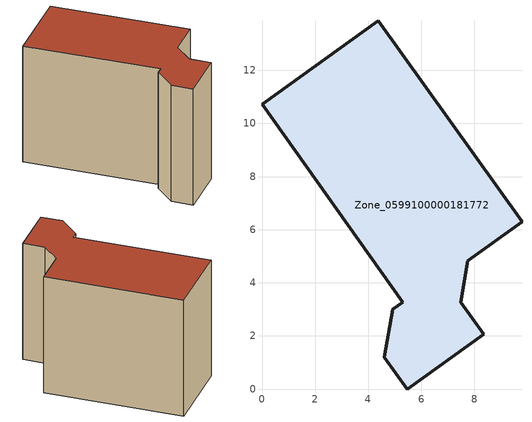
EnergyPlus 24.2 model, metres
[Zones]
Zone_0599100000181772
 floor ground (C_G): 8.34,2.07 5.46,0 4.6,1.2 4.92,3 5.3,3.27 0,10.73 4.38,13.86 9.79,6.29 7.75,4.84 7.49,3.27 z0
 wall outside (C_F): 5.3,3.27 4.92,3 4.6,1.2 5.46,0 8.34,2.07 7.49,3.27 7.75,4.84 9.79,6.29 4.38,13.86 0,10.73 5.3,3.27 z0:8.37
 roof outside (C_R): 7.75,4.84 9.79,6.29 4.38,13.86 0,10.73 5.3,3.27 4.92,3 4.6,1.2 5.46,0 8.34,2.07 7.49,3.27 z8.37
[BUILDING]
Pand.0599100000181772: North Axis=0; Terrain=City; Loads Convergence Tolerance Value=0.04; Temperature Convergence Tolerance Value=0.4; Solar Distribution=FullExterior; Maximum Number of Warmup Days=25; Minimum Number of Warmup Days=1
[Site:Location]
Rotterdam.The.Hague.AP_ZH_NLD Design_Conditions: Latitude=51.96; Longitude=4.45; Time Zone=1; Elevation=-4.5
[SITE:GROUNDTEMPERATURE:BUILDINGSURFACE]
18, 18, 18, 18, 18, 18, 18, 18, 18, 18, 18, 18
[MATERIAL] Thermal Absorptance=0.9; Solar Absorptance=0.7; Visible Absorptance=0.7
Name | Roughness | Thickness | Conductivity | Density | Specific Heat
G.TI.1975-1991 | MediumSmooth | 0.15 | 0.288461 | 540 | 1210
F.TI.1975-1991 | Rough | 0.3 | 0.230769 | 1920 | 840
R.TI.1975-1991 | MediumRough | 0.2 | 0.153846 | 1500 | 1000
[CONSTRUCTION]
C_G: G.TI.1975-1991
C_F: F.TI.1975-1991
C_R: R.TI.1975-1991
[ZONE]
Zone_0599100000181772: Type=1; Multiplier=1; Ceiling Height=Autocalculate; Volume=Autocalculate; Floor Area=autocalculate; Part of Total Floor Area=Yes
[ZONEINFILTRATION:DESIGNFLOWRATE]
Infil_Zone_0599100000181772: Zone or ZoneList or Space or SpaceList=Zone_0599100000181772; Schedule=AlwaysOn; Design Flow Rate Calculation Method=Flow/Area; Flow Rate per Floor Area=0.003; Constant Term Coefficient=1; Temperature Term Coefficient=0; Velocity Term Coefficient=0; Velocity Squared Term Coefficient=0
[HVACTEMPLATE:ZONE:IDEALLOADSAIRSYSTEM]
Zone_0599100000181772: Maximum Heating Supply Air Temperature=50; Minimum Cooling Supply Air Temperature=13; Maximum Heating Supply Air Humidity Ratio=0.0156; Minimum Cooling Supply Air Humidity Ratio=0.0077; Heating Limit=NoLimit; Cooling Limit=NoLimit; Dehumidification Control Type=ConstantSensibleHeatRatio; Cooling Sensible Heat Ratio=0.7; Dehumidification Setpoint=60; Humidification Control Type=None; Humidification Setpoint=30; Outdoor Air Method=None; Outdoor Air Flow Rate per Person=0.00944; Outdoor Air Flow Rate per Zone Floor Area=0; Outdoor Air Flow Rate per Zone=0; Demand Controlled Ventilation Type=None; Outdoor Air Economizer Type=NoEconomizer; Heat Recovery Type=None; Sensible Heat Recovery Effectiveness=0.7; Latent Heat Recovery Effectiveness=0.65
[ZONECONTROL:THERMOSTAT]
ThermostatControl_Zone_0599100000181772: Zone or ZoneList=Zone_0599100000181772; Control Type Schedule=DualSetpointControlType; Control 1=Thermostat_Zone_0599100000181772; Temperature Difference Between Cutout And Setpoint=0
[THERMOSTATSETPOINT:DUALSETPOINT]
Thermostat_Zone_0599100000181772: Heating Setpoint Temperature Schedule=HeatingSetpoint_Zone_0599100000181772; Cooling Setpoint Temperature Schedule=CoolingSetpoint_Zone_0599100000181772
[SCHEDULE:COMPACT]
HeatingSetpoint_Zone_0599100000181772: Through: 12/31, For: AllDays, Until: 24:00, 21
CoolingSetpoint_Zone_0599100000181772: Through: 12/31, For: AllDays, Until: 24:00, 24
DualSetpointControlType: Through: 12/31, For: AllDays, Until: 24:00, 4
AlwaysOn: Through: 12/31, For: AllDays, Until: 24:00, 1
